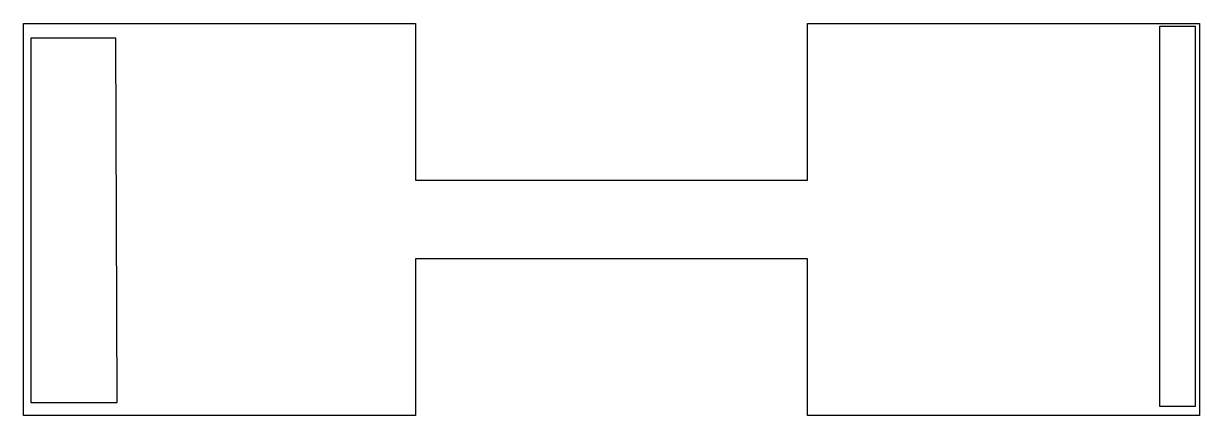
# Model space of a CAD drawing. Header units: millimetres. Extents: x 100.3 to 130.3, y 72.4 to 82.4.
import ezdxf

# ---------------------------------------------------------------- set-up
doc = ezdxf.new("R2010")
doc.units = ezdxf.units.MM
for name, color, linetype in [('jps-distributions', 2, 'Continuous'), ('jps-exits', 1, 'Continuous'), ('walkablearea', 7, 'Continuous')]:
    doc.layers.add(name, color=color, linetype=linetype)

msp = doc.modelspace()

# ---------------------------------------------------------------- linework, layer by layer
at = {"layer": 'jps-distributions'}
msp.add_lwpolyline([(100.5, 82), (100.5, 72.7), (102.7, 72.7), (102.67, 82)], close=True, dxfattribs=at)
at = {"layer": 'jps-exits'}
msp.add_lwpolyline([(129.3, 72.6), (129.3, 82.3), (130.2, 82.3), (130.2, 72.6)], close=True, dxfattribs=at)
at = {"layer": 'walkablearea'}
msp.add_lwpolyline([(120.313, 76.371), (110.313, 76.371), (110.313, 72.371), (100.313, 72.371), (100.313, 82.371), (110.313, 82.371), (110.313, 78.371), (120.313, 78.371), (120.313, 82.371), (130.313, 82.371), (130.313, 72.371), (120.313, 72.371)], close=True, dxfattribs=at)

doc.saveas('drawing.dxf')
